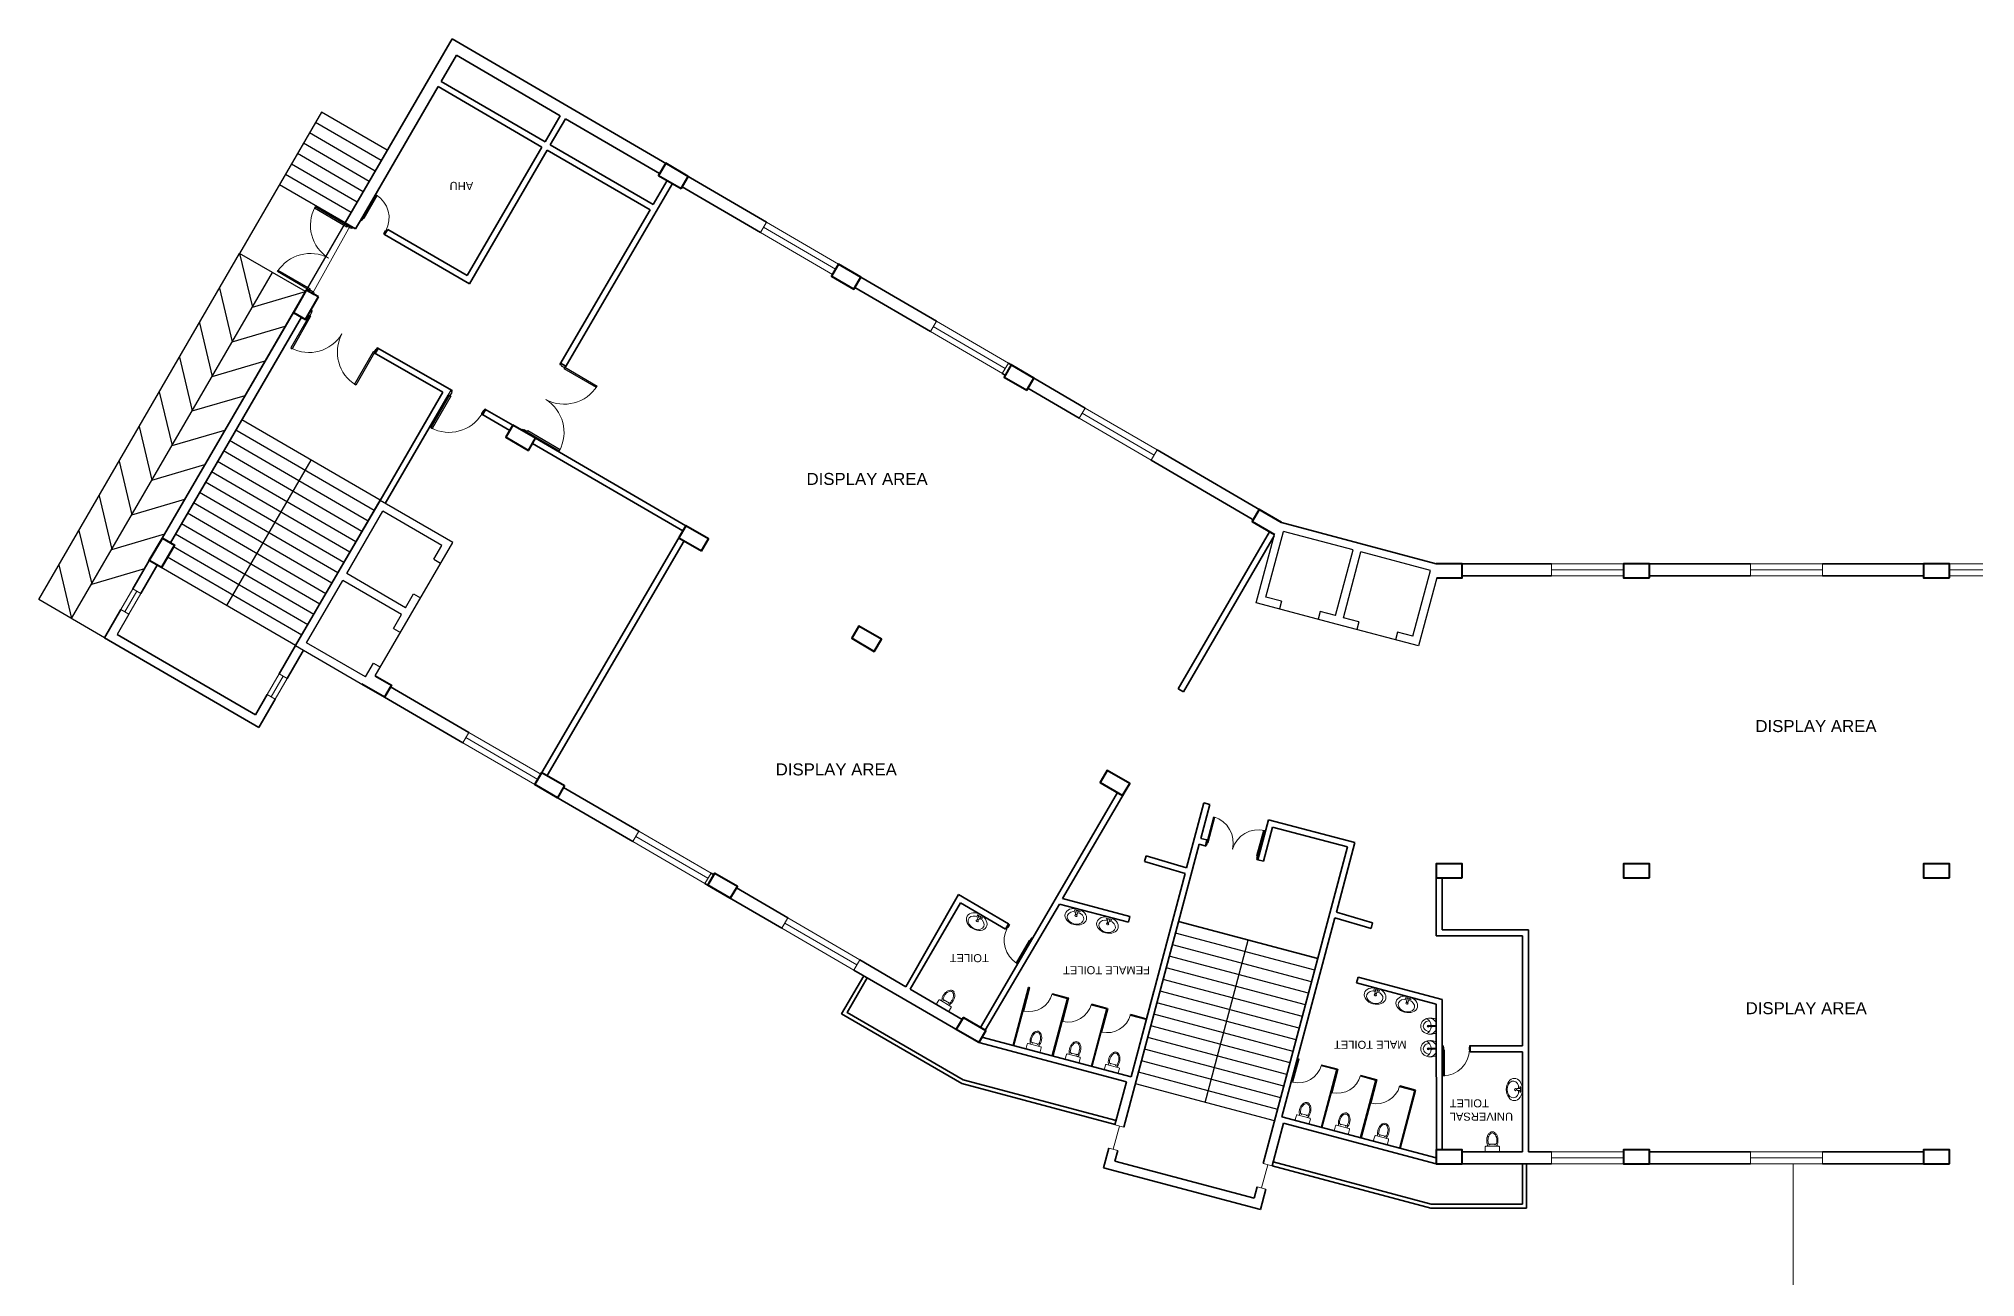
# Model space of a CAD drawing. Header units: inches. Extents: x 5 to 136470, y 9 to 138066.
# Drawn here: x 672 to 49072, y 46629 to 77581 of the extents above; entities that cross this region are included whole.
import ezdxf

# ---------------------------------------------------------------- set-up
doc = ezdxf.new("R2010")
doc.units = ezdxf.units.IN
doc.header["$MEASUREMENT"] = 0
doc.linetypes.add('DASHED2', pattern=[9.525, 6.35, -3.175])
for name, color, linetype, lineweight in [('1', 7, 'Continuous', 35), ('A_COL', 250, 'Continuous', 40), ('A_ELE1', 250, 'Continuous', 20), ('A_WIN-DOR', 250, 'Continuous', 30), ('ABOVE', 252, 'DASHED2', 9), ('DOOR', 250, 'Continuous', 15), ('IG-Area', 250, 'Continuous', 30), ('partition', 253, 'Continuous', 5), ('SILL', 251, 'Continuous', 18), ('TWOWHEELER', 250, 'Continuous', 9), ('WINDOW', 252, 'Continuous', 15)]:
    doc.layers.add(name, color=color, linetype=linetype, lineweight=lineweight)
doc.layers.add('FURNITURE', color=253, linetype='Continuous', lineweight=5, transparency=0.05)
doc.styles.get("Standard").update_dxf_attribs({"font": 'arial.ttf'})

# ---------------------------------------------------------------- blocks, each defined once
blk = doc.blocks.new('A$C593c08c7')
for p, q in [((7067, 30368), (5020, 26836)), ((8560, 29155), (6916, 30108)), ((8711, 29415), (7067, 30368)), ((8259, 28636), (6615, 29589)), ((8410, 28896), (6766, 29849)), ((7958, 28117), (6314, 29070)), ((8109, 28377), (6465, 29330)), ((7808, 27858), (6164, 28810)), ((7657, 27598), (6014, 28551)), ((7657, 27598), (6686, 25922)), ((0, 18187), (5021, 26835)), ((6663, 25882), (5019, 26836)), ((5021, 26835), (5339, 25494)), ((822, 17710), (5841, 26359)), ((2648, 18963), (6663, 25882)), ((4519, 25970), (4837, 24629)), ((5339, 25494), (6663, 25882)), ((4017, 25106), (4335, 23764)), ((4837, 24629), (6161, 25017)), ((3515, 24241), (3833, 22900)), ((4335, 23764), (5659, 24152)), ((3013, 23376), (3331, 22035)), ((3833, 22900), (5157, 23288)), ((2511, 22511), (2830, 21170)), ((5073, 22677), (3289, 19608)), ((3331, 22035), (4655, 22423)), ((8381, 20408), (4922, 22418)), ((8531, 20668), (5073, 22677)), ((8079, 19889), (4621, 21899)), ((8230, 20149), (4771, 22158)), ((2009, 21646), (2328, 20305)), ((2830, 21170), (4153, 21558)), ((7778, 19371), (4319, 21380)), ((7929, 19630), (4470, 21640)), ((6802, 21672), (4692, 18041)), ((7476, 18852), (4018, 20861)), ((7627, 19111), (4169, 21121)), ((1507, 20781), (1826, 19440)), ((2328, 20305), (3651, 20693)), ((7175, 18333), (3716, 20343)), ((7326, 18593), (3867, 20602)), ((6421, 17035), (8531, 20668)), ((8531, 20666), (7476, 18851)), ((7476, 18851), (8531, 20666)), ((7699, 18837), (8603, 20393)), ((10347, 19611), (8531, 20666)), ((10073, 19539), (8603, 20393)), ((1005, 19916), (1324, 18575)), ((7024, 18074), (3566, 20083)), ((30673, 18248), (31110, 19890)), ((31064, 20109), (32997, 19595)), ((31064, 20109), (31064, 20109)), ((32849, 19428), (31110, 19890)), ((1826, 19440), (3150, 19828)), ((6723, 17555), (3368, 19504)), ((6874, 17814), (3415, 19824)), ((9292, 17796), (10347, 19611)), ((9872, 19193), (10073, 19539)), ((30428, 18106), (30882, 19811)), ((32412, 17785), (32849, 19428)), ((32606, 17733), (33043, 19376)), ((34782, 18914), (33043, 19376)), ((503, 19051), (822, 17710)), ((1324, 18575), (2648, 18963)), ((2963, 19046), (2553, 18340)), ((6421, 17036), (2963, 19046)), ((6572, 17296), (3217, 19245)), ((9872, 19193), (10045, 19093)), ((34345, 17271), (34782, 18914)), ((7476, 18851), (6421, 17035)), ((6694, 17107), (7598, 18664)), ((9068, 17810), (7598, 18664)), ((9169, 17983), (7699, 18837)), ((34940, 18731), (34487, 17026)), ((1644, 17233), (0, 18187)), ((9169, 17983), (9370, 18328)), ((9370, 18328), (9543, 18228)), ((32457, 17566), (30428, 18106)), ((31059, 18145), (30673, 18248)), ((31059, 18145), (31008, 17951)), ((2252, 17822), (1958, 17316)), ((8412, 16283), (9292, 17796)), ((8867, 17464), (9068, 17810)), ((8867, 17464), (9040, 17363)), ((32026, 17888), (31974, 17694)), ((32412, 17785), (32026, 17888)), ((34487, 17026), (32457, 17566)), ((32992, 17631), (32606, 17733)), ((32992, 17631), (32941, 17437)), ((6421, 17035), (8237, 15980)), ((8164, 16253), (6694, 17107)), ((33958, 17374), (33907, 17180)), ((34345, 17271), (33958, 17374)), ((8164, 16253), (8365, 16599)), ((8365, 16599), (8538, 16499)), ((8237, 15980), (8237, 15980)), ((31891, 8926), (28411, 9851)), ((31969, 9216), (28490, 10141)), ((31737, 8346), (28257, 9272)), ((31814, 8636), (28334, 9562)), ((29149, 5619), (30229, 9678)), ((31660, 8056), (28180, 8982)), ((31506, 7476), (28025, 8402)), ((31583, 7766), (28103, 8692)), ((31352, 6896), (27871, 7822)), ((31429, 7186), (27948, 8112)), ((31274, 6606), (27794, 7532)), ((31120, 6027), (27640, 6952)), ((31197, 6316), (27717, 7242)), ((30966, 5447), (27486, 6372)), ((31043, 5737), (27563, 6662)), ((30889, 5157), (27409, 6083)), ((30888, 5157), (27409, 6083))]:
    blk.add_line(p, q)
at = {"layer": '1'}
for p, q in [((10332, 32201), (7657, 27598)), ((18190, 27618), (10332, 32201)), ((10441, 31791), (10059, 31134)), ((13033, 30279), (10441, 31791)), ((9984, 31004), (8040, 27659)), ((12578, 29496), (9984, 31004)), ((12654, 29626), (10059, 31134)), ((13033, 30279), (12654, 29626)), ((13162, 30203), (12783, 29551)), ((15518, 28830), (13162, 30203)), ((15356, 28056), (12783, 29551)), ((12578, 29496), (10710, 26281)), ((12708, 29421), (10764, 26076)), ((15280, 27926), (12708, 29421)), ((15838, 28585), (13157, 23988)), ((15708, 28660), (15356, 28056)), ((15885, 28963), (15885, 28963)), ((16014, 28887), (16014, 28887)), ((18039, 27359), (16079, 28502)), ((7657, 27598), (7917, 27447)), ((8040, 27659), (7917, 27447)), ((15280, 27926), (13027, 24064)), ((8721, 27437), (8645, 27307)), ((10764, 26076), (8645, 27307)), ((10710, 26281), (8721, 27437)), ((7175, 26767), (7168, 26756)), ((22435, 25142), (19988, 26570)), ((22285, 24883), (20398, 25983)), ((6365, 25359), (2763, 19160)), ((6564, 25243), (3289, 19608)), ((6757, 25276), (6729, 25291)), ((6831, 25406), (6804, 25422)), ((10102, 23370), (8384, 24349)), ((8411, 24333), (8486, 24463)), ((10334, 23410), (8458, 24479)), ((13043, 24091), (13173, 24016)), ((24156, 23791), (24083, 23834)), ((26154, 22973), (24234, 24093)), ((8531, 20666), (10102, 23370)), ((8660, 20591), (10232, 23296)), ((10260, 23280), (10232, 23296)), ((26005, 22716), (24718, 23466)), ((11778, 22415), (11072, 22817)), ((11852, 22545), (11147, 22947)), ((12084, 22447), (12068, 22419)), ((12214, 22371), (12198, 22343)), ((12338, 22088), (16100, 19903)), ((12414, 22217), (16175, 20033)), ((31064, 20109), (27953, 21924)), ((27805, 21670), (30327, 20199)), ((30759, 19882), (28478, 15957)), ((31064, 20109), (31064, 20109)), ((34930, 19081), (31064, 20109)), ((12577, 13863), (15999, 19731)), ((12707, 13788), (16129, 19655)), ((30874, 19781), (28608, 15882)), ((2763, 19160), (2354, 18456)), ((2962, 19044), (2553, 18340)), ((3016, 19013), (3016, 19013)), ((34930, 19081), (35580, 19081)), ((34930, 19081), (35580, 19081)), ((37805, 19081), (35580, 19081)), ((39605, 19081), (41939, 19081)), ((39605, 19081), (39630, 19081)), ((42780, 19081), (41939, 19081)), ((47130, 19081), (44580, 19081)), ((47105, 19081), (47755, 19081)), ((47430, 19081), (47130, 19081)), ((47430, 19081), (47755, 19081)), ((35580, 18781), (37805, 18781)), ((40255, 18781), (42780, 18781)), ((44580, 18781), (47105, 18781)), ((47755, 18781), (47755, 18781)), ((2053, 17937), (1644, 17233)), ((1644, 17233), (5499, 14992)), ((1958, 17316), (5415, 15306)), ((6421, 17035), (6011, 16330)), ((6620, 16919), (6210, 16215)), ((8790, 16005), (10752, 14866)), ((5709, 15812), (5415, 15306)), ((5908, 15696), (5499, 14992)), ((10601, 14606), (8639, 15745)), ((28478, 15957), (28608, 15882)), ((25590, 10712), (27266, 13588)), ((14851, 12137), (12822, 13315)), ((15002, 12396), (13114, 13493)), ((24844, 9729), (26960, 13361)), ((29121, 13103), (28690, 11482)), ((29266, 13065), (29121, 13103)), ((29266, 13065), (29041, 12219)), ((30468, 11684), (30733, 12680)), ((32894, 12114), (30733, 12680)), ((29197, 12178), (29041, 12219)), ((29158, 12033), (29197, 12178)), ((30613, 11646), (30839, 12497)), ((32710, 12007), (30839, 12497)), ((32431, 10376), (32894, 12114)), ((29002, 12074), (27121, 5001)), ((27675, 11782), (27636, 11637)), ((28651, 11337), (27636, 11637)), ((28690, 11482), (27675, 11782)), ((29180, 12027), (29002, 12074)), ((30613, 11646), (30468, 11684)), ((32710, 12007), (30605, 4094)), ((16874, 11308), (16802, 11350)), ((28651, 11337), (27300, 6258)), ((35580, 11581), (34930, 11581)), ((34930, 11281), (34930, 9783)), ((35080, 11231), (35080, 9933)), ((17005, 10885), (16651, 11091)), ((17005, 10885), (18573, 9974)), ((17134, 10810), (17134, 10810)), ((17436, 10981), (18723, 10231)), ((21673, 8510), (22987, 10812)), ((22987, 10812), (24239, 10082)), ((25590, 10712), (27273, 10266)), ((21783, 8447), (23041, 10607)), ((23041, 10607), (24164, 9952)), ((23658, 7424), (25510, 10576)), ((25510, 10576), (27234, 10121)), ((27273, 10266), (27234, 10121)), ((31071, 5263), (32393, 10231)), ((33299, 9963), (32393, 10231)), ((33338, 10108), (32431, 10376)), ((23541, 7492), (24844, 9729)), ((24164, 9952), (24239, 10082)), ((24844, 9729), (24844, 9729)), ((31968, 9216), (28490, 10141)), ((33338, 10108), (33299, 9963)), ((34930, 9933), (34930, 9933)), ((34930, 9783), (37080, 9783)), ((35080, 9933), (37230, 9933)), ((37080, 7031), (37080, 9783)), ((37230, 4381), (37230, 9933)), ((20373, 8928), (21571, 8232)), ((20521, 9182), (21673, 8510)), ((23540, 7493), (24441, 9037)), ((24436, 9028), (24436, 9028)), ((32977, 8754), (32938, 8609)), ((32977, 8754), (35080, 8194)), ((21783, 8447), (23078, 7691)), ((23971, 8230), (23971, 8230)), ((24353, 7041), (24738, 8491)), ((24364, 7038), (24750, 8488)), ((24738, 8491), (24750, 8488)), ((24760, 8485), (24771, 8482)), ((25327, 8322), (25713, 8219)), ((25330, 8334), (25728, 8228)), ((27485, 6950), (27870, 8400)), ((32938, 8609), (34930, 8079)), ((25331, 6781), (25713, 8219)), ((25342, 6778), (25728, 8228)), ((25738, 8225), (25749, 8222)), ((26305, 8062), (26691, 7959)), ((26308, 8074), (26706, 7968)), ((26309, 6521), (26691, 7959)), ((26320, 6518), (26706, 7968)), ((27283, 7802), (27286, 7813)), ((27283, 7802), (27669, 7699)), ((27286, 7813), (27672, 7711)), ((34933, 4431), (34930, 8079)), ((35080, 6881), (35080, 8194)), ((23616, 7323), (23616, 7323)), ((23495, 7114), (27184, 6133)), ((23573, 7249), (27300, 6258)), ((31478, 6793), (31479, 6793)), ((31481, 6804), (31482, 6804)), ((34930, 6961), (34930, 6961)), ((34930, 6811), (34930, 6811)), ((35080, 4431), (35080, 6881)), ((35780, 6881), (35780, 7031)), ((35780, 7031), (37080, 7031)), ((35780, 6881), (37080, 6881)), ((37080, 4381), (37080, 6881)), ((31454, 6701), (31485, 6693)), ((31457, 6713), (31499, 6702)), ((32055, 6542), (32441, 6439)), ((32058, 6553), (32456, 6447)), ((32059, 5001), (32441, 6439)), ((32070, 4998), (32456, 6447)), ((33036, 6293), (33434, 6187)), ((27184, 6133), (26899, 5060)), ((33033, 6282), (33419, 6179)), ((33037, 4741), (33419, 6179)), ((33048, 4738), (33434, 6187)), ((34011, 6021), (34397, 5919)), ((34014, 6033), (34412, 5927)), ((34015, 4481), (34397, 5919)), ((34026, 4477), (34412, 5927)), ((31110, 5098), (30827, 4035)), ((31071, 5263), (34930, 4237)), ((31110, 5098), (34930, 4082)), ((26744, 4480), (26613, 3987)), ((26967, 4421), (26894, 4150)), ((37080, 4381), (35580, 4381)), ((37805, 4381), (37230, 4381)), ((42780, 4381), (40255, 4381)), ((47105, 4381), (44580, 4381)), ((47105, 4381), (44580, 4381)), ((30537, 2943), (26613, 3987)), ((30374, 3224), (26894, 4150)), ((30827, 4035), (34789, 2981)), ((30853, 4132), (34802, 3081)), ((37805, 4081), (34930, 4081)), ((37080, 4081), (34930, 4081)), ((35080, 4081), (35080, 4081)), ((37080, 3081), (37080, 4081)), ((37180, 2981), (37180, 4081)), ((40255, 4081), (42780, 4081)), ((47755, 4081), (44580, 4081)), ((30451, 3514), (30374, 3224)), ((30673, 3455), (30537, 2943)), ((37180, 2981), (34789, 2981)), ((37080, 3081), (34802, 3081))]:
    blk.add_line(p, q, dxfattribs=at)
for points in [[(20620, 8785), (20067, 7834), (23069, 6089), (26901, 5070)], [(20706, 8735), (20204, 7870), (23108, 6183), (26927, 5167)], [(21571, 8232), (21571, 8232), (23481, 7122)]]:
    blk.add_lwpolyline(points, dxfattribs=at)
at = {"layer": 'A_COL'}
for points in [[(16054, 28459), (16230, 28761), (15669, 29089), (15492, 28786)], [(20373, 25940), (20549, 26242), (19988, 26570), (19811, 26267)], [(6990, 25749), (6686, 25922), (6364, 25357), (6668, 25184)], [(24692, 23421), (24868, 23723), (24307, 24051), (24131, 23748)], [(12237, 21915), (12414, 22217), (11852, 22545), (11676, 22243)], [(16561, 19403), (16737, 19705), (16175, 20033), (15999, 19731)], [(3091, 19723), (3393, 19547), (3067, 18985), (2764, 19161)], [(40255, 18731), (40255, 19081), (39605, 19081), (39605, 18731)], [(47755, 18731), (47755, 19081), (47105, 19081), (47105, 18731)], [(20884, 16891), (21060, 17193), (20499, 17521), (20323, 17218)], [(13139, 13536), (12962, 13233), (12401, 13561), (12577, 13863)], [(27090, 13286), (27266, 13588), (26704, 13916), (26528, 13613)], [(17461, 11024), (17285, 10722), (16723, 11049), (16900, 11352)], [(35580, 11231), (35580, 11581), (34930, 11581), (34930, 11231)], [(40255, 11231), (40255, 11581), (39605, 11581), (39605, 11231)], [(47755, 11231), (47755, 11581), (47105, 11581), (47105, 11231)], [(23671, 7417), (23495, 7114), (22933, 7442), (23109, 7744)], [(35580, 4081), (35580, 4431), (34930, 4431), (34930, 4081)], [(40255, 4081), (40255, 4431), (39605, 4431), (39605, 4081)], [(47755, 4081), (47755, 4431), (47105, 4431), (47105, 4081)]]:
    blk.add_lwpolyline(points, close=True, dxfattribs=at)
for points in [[(31064, 20109), (31064, 20109), (30503, 20437), (30327, 20135), (30882, 19811)], [(34940, 18731), (35580, 18731), (35580, 19081), (34930, 19081), (34930, 19081)], [(8412, 16283), (8815, 16048), (8639, 15745), (8077, 16073)]]:
    blk.add_lwpolyline(points, dxfattribs=at)
at = {"layer": 'A_ELE1', "transparency": 33554687}
for centre, radius, start, end in [((8080, 27723), 676, 331.5846, 58.1004), ((7757, 27537), 966, 151.4901, 238.0058), ((6785, 25869), 966, 61.4903, 148.006), ((7757, 27537), 966, 238.0058, 238.0059), ((6753, 25327), 966, 242.0665, 328.5823), ((8430, 24371), 966, 152.0667, 238.5824), ((8430, 24371), 966, 152.0666, 152.0667), ((13135, 24035), 966, 241.4931, 328.0088), ((10255, 23331), 966, 242.0665, 328.5823), ((12163, 22367), 966, 331.4929, 58.0087), ((13135, 24035), 966, 241.493, 241.4931), ((29179, 12105), 676, 346.8467, 73.3625), ((30486, 11758), 676, 76.8465, 163.3623), ((24805, 9665), 676, 151.5186, 238.0344), ((35082, 6956), 676, 271.742, 358.2578)]:
    blk.add_arc(centre, radius, start, end, dxfattribs=at)
at = {"layer": 'A_WIN-DOR', "transparency": 33554687}
for p, q in [((8108, 27731), (8437, 28297)), ((8130, 27718), (8459, 28284)), ((7699, 27495), (6891, 27966)), ((7717, 27526), (6909, 27998)), ((8093, 27750), (8040, 27659)), ((8059, 27648), (8075, 27676)), ((8075, 27676), (8084, 27671)), ((8084, 27671), (8116, 27726)), ((8112, 27739), (8093, 27750)), ((8112, 27739), (8124, 27759)), ((7706, 27533), (7678, 27549)), ((7706, 27533), (7722, 27560)), ((7789, 27468), (7710, 27514)), ((7722, 27560), (7852, 27485)), ((7796, 27480), (7789, 27468)), ((7836, 27457), (7796, 27480)), ((7852, 27485), (7836, 27457)), ((8626, 27319), (8642, 27346)), ((8634, 27351), (8666, 27407)), ((8642, 27346), (8634, 27351)), ((8674, 27402), (8679, 27409)), ((8679, 27409), (8698, 27398)), ((7246, 26718), (7246, 26718)), ((7246, 26718), (7246, 26718)), ((6774, 25909), (5966, 26381)), ((6793, 25941), (5985, 26412)), ((6763, 25916), (6735, 25932)), ((6763, 25916), (6747, 25888)), ((6747, 25888), (6877, 25813)), ((6860, 25875), (6781, 25921)), ((6853, 25863), (6860, 25875)), ((6893, 25840), (6853, 25863)), ((6877, 25813), (6893, 25840)), ((6764, 25287), (6300, 24473)), ((6795, 25269), (6332, 24456)), ((6729, 25291), (6804, 25422)), ((6757, 25276), (6729, 25291)), ((6757, 25276), (6741, 25247)), ((6821, 25359), (6775, 25280)), ((6804, 25422), (6831, 25406)), ((6831, 25406), (6809, 25366)), ((6809, 25366), (6821, 25359)), ((7577, 24823), (7577, 24823)), ((7577, 24823), (7577, 24823)), ((8358, 24378), (7895, 23565)), ((8390, 24360), (7927, 23547)), ((8384, 24349), (8367, 24320)), ((8423, 24446), (8378, 24367)), ((8384, 24349), (8411, 24333)), ((8411, 24333), (8486, 24463)), ((8435, 24439), (8423, 24446)), ((8458, 24479), (8435, 24439)), ((8486, 24463), (8458, 24479)), ((13044, 24091), (13027, 24064)), ((13027, 24064), (13067, 24041)), ((13173, 24016), (13044, 24091)), ((13067, 24041), (13060, 24029)), ((13060, 24029), (13139, 23983)), ((13127, 23963), (13935, 23492)), ((13146, 23995), (13954, 23523)), ((13157, 23988), (13173, 24016)), ((13157, 23988), (13185, 23972)), ((10266, 23291), (9803, 22478)), ((10298, 23273), (9835, 22460)), ((10232, 23296), (10306, 23426)), ((10260, 23280), (10232, 23296)), ((10260, 23280), (10243, 23251)), ((10323, 23364), (10278, 23284)), ((10306, 23426), (10334, 23410)), ((10334, 23410), (10311, 23370)), ((10311, 23370), (10323, 23364)), ((11113, 22914), (11067, 22834)), ((11079, 22828), (11073, 22816)), ((11073, 22816), (11101, 22801)), ((11101, 22801), (11175, 22931)), ((11125, 22907), (11113, 22914)), ((11147, 22947), (11125, 22907)), ((12674, 23186), (12674, 23186)), ((12674, 23186), (12674, 23186)), ((12068, 22419), (12084, 22447)), ((12198, 22343), (12068, 22419)), ((12084, 22447), (12124, 22424)), ((12124, 22424), (12131, 22435)), ((12131, 22435), (12210, 22389)), ((12214, 22371), (12198, 22343)), ((12203, 22377), (13011, 21906)), ((12214, 22371), (12242, 22354)), ((12221, 22409), (13029, 21938)), ((29205, 12120), (29373, 12753)), ((29229, 12113), (29398, 12746)), ((29185, 12134), (29158, 12033)), ((29207, 12128), (29185, 12134)), ((29197, 12055), (29214, 12117)), ((29207, 12128), (29213, 12151)), ((30446, 11789), (30615, 12422)), ((30471, 11783), (30639, 12416)), ((29180, 12027), (29188, 12058)), ((29188, 12058), (29197, 12055)), ((29838, 11951), (29840, 11960)), ((29838, 11951), (29838, 11951)), ((29840, 11960), (29840, 11960)), ((30445, 11724), (30462, 11785)), ((30455, 11721), (30445, 11724)), ((30446, 11690), (30455, 11721)), ((30495, 11786), (30468, 11684)), ((30473, 11792), (30479, 11814)), ((30473, 11792), (30495, 11786)), ((24206, 9979), (24186, 9991)), ((24210, 9987), (24206, 9979)), ((24251, 10038), (24219, 9982)), ((24259, 10070), (24243, 10042)), ((24243, 10042), (24251, 10038)), ((24800, 9717), (24768, 9662)), ((24791, 9638), (24844, 9729)), ((24809, 9713), (24800, 9717)), ((24825, 9740), (24809, 9713)), ((24754, 9670), (24425, 9105)), ((24777, 9657), (24447, 9091)), ((24772, 9650), (24760, 9630)), ((24772, 9650), (24791, 9638)), ((35080, 6926), (35080, 7031)), ((35103, 6926), (35080, 6926)), ((35103, 7031), (35103, 6999)), ((35103, 6999), (35112, 6999)), ((35103, 6935), (35103, 6280)), ((35103, 6926), (35103, 6903)), ((35112, 6999), (35112, 6935)), ((35128, 6935), (35128, 6280)), ((35758, 6999), (35748, 6999)), ((35748, 6999), (35748, 6935)), ((35758, 7031), (35758, 6999)), ((35758, 6935), (35758, 6926)), ((35758, 6926), (35780, 6926))]:
    blk.add_line(p, q, dxfattribs=at)
at = {"layer": 'A_WIN-DOR'}
for p, q in [((6909, 27998), (6891, 27966)), ((8059, 27648), (8040, 27659)), ((8645, 27307), (8626, 27319)), ((8698, 27398), (8645, 27307)), ((5966, 26381), (5985, 26412)), ((6300, 24473), (6332, 24456)), ((7927, 23547), (7895, 23565)), ((13954, 23523), (13935, 23492)), ((11175, 22931), (11147, 22947)), ((9803, 22478), (9835, 22460)), ((13011, 21906), (13029, 21938)), ((29180, 12027), (29158, 12033)), ((30446, 11690), (30468, 11684)), ((24186, 9991), (24239, 10081)), ((24239, 10081), (24259, 10070)), ((24825, 9740), (24844, 9729)), ((35103, 7031), (35080, 7031)), ((35780, 7031), (35758, 7031)), ((35780, 6926), (35780, 7031))]:
    blk.add_line(p, q, dxfattribs=at)
at = {"layer": 'A_WIN-DOR', "transparency": 33554687}
for points in [[(8108, 27731), (8130, 27718)], [(7717, 27526), (7699, 27495)], [(8674, 27402), (8666, 27407)], [(7246, 26718), (7246, 26718)], [(6774, 25909), (6793, 25941)], [(6764, 25287), (6795, 25269)], [(7577, 24823), (7577, 24823)], [(8390, 24360), (8358, 24378)], [(13146, 23995), (13127, 23963)], [(10266, 23291), (10298, 23273)], [(11079, 22828), (11067, 22834)], [(12674, 23186), (12674, 23186)], [(12203, 22377), (12221, 22409)], [(29205, 12120), (29229, 12113)], [(29838, 11951), (29838, 11951)], [(30471, 11783), (30446, 11789)], [(24210, 9987), (24219, 9982)], [(24777, 9657), (24754, 9670)], [(35103, 6935), (35128, 6935)], [(35758, 6935), (35748, 6935)]]:
    blk.add_lwpolyline(points, dxfattribs=at)
at = {"layer": 'ABOVE', "ltscale": 0.25}
blk.add_line((43850, 0), (43850, 4081), dxfattribs=at)
at = {"layer": 'DOOR'}
for p, q in [((24760, 8485), (24606, 7905)), ((24771, 8482), (24617, 7902)), ((24760, 8485), (24771, 8482)), ((24606, 7905), (24617, 7902)), ((25738, 8225), (25584, 7645)), ((25749, 8222), (25595, 7642)), ((25738, 8225), (25749, 8222)), ((26715, 7961), (26560, 7381)), ((26726, 7958), (26572, 7378)), ((26715, 7961), (26726, 7958)), ((25584, 7645), (25595, 7642)), ((26560, 7381), (26572, 7378)), ((31488, 6705), (31333, 6125)), ((31499, 6702), (31345, 6122)), ((31488, 6705), (31499, 6702)), ((32466, 6445), (32311, 5865)), ((32477, 6442), (32323, 5862)), ((32466, 6445), (32477, 6442)), ((31333, 6125), (31345, 6122)), ((32311, 5865), (32323, 5862)), ((33444, 6185), (33289, 5605)), ((33455, 6182), (33301, 5602)), ((33444, 6185), (33455, 6182)), ((33289, 5605), (33301, 5602))]:
    blk.add_line(p, q, dxfattribs=at)
at = {"layer": 'FURNITURE'}
for p, q in [((23478, 10239), (23416, 10275)), ((23453, 10287), (23467, 10311)), ((23493, 10264), (23453, 10287)), ((23503, 10282), (23459, 10206)), ((23467, 10311), (23584, 10243)), ((23541, 10259), (23497, 10184)), ((23541, 10259), (23503, 10282)), ((23578, 10180), (23516, 10216)), ((23570, 10219), (23531, 10242)), ((23584, 10243), (23570, 10219)), ((25924, 10370), (25855, 10388)), ((25887, 10410), (25895, 10437)), ((25932, 10398), (25887, 10410)), ((25895, 10437), (26026, 10402)), ((25937, 10418), (25915, 10334)), ((25980, 10407), (25937, 10418)), ((25980, 10407), (25957, 10323)), ((26036, 10340), (25967, 10359)), ((26018, 10375), (25974, 10387)), ((26026, 10402), (26018, 10375)), ((26716, 10159), (26647, 10178)), ((26679, 10199), (26686, 10226)), ((26723, 10188), (26679, 10199)), ((26686, 10226), (26817, 10191)), ((26728, 10208), (26706, 10123)), ((26771, 10196), (26728, 10208)), ((26771, 10196), (26749, 10112)), ((26810, 10165), (26766, 10176)), ((26817, 10191), (26810, 10165)), ((26827, 10130), (26758, 10148)), ((33404, 8388), (33335, 8406)), ((33368, 8428), (33375, 8455)), ((33412, 8416), (33368, 8428)), ((33375, 8455), (33506, 8420)), ((33417, 8436), (33395, 8352)), ((33460, 8425), (33417, 8436)), ((33460, 8425), (33437, 8341)), ((33516, 8358), (33447, 8377)), ((33499, 8393), (33454, 8405)), ((33506, 8420), (33499, 8393)), ((34159, 8217), (34166, 8244)), ((34166, 8244), (34297, 8210)), ((22494, 8178), (22439, 8084)), ((22446, 8060), (22726, 7896)), ((22798, 8021), (22518, 8184)), ((22766, 8098), (22601, 8194)), ((22616, 8167), (22624, 8181)), ((22622, 8163), (22616, 8167)), ((22630, 8177), (22622, 8163)), ((22624, 8181), (22630, 8177)), ((22738, 8115), (22729, 8101)), ((22729, 8101), (22735, 8097)), ((22735, 8097), (22744, 8111)), ((22744, 8111), (22738, 8115)), ((22750, 7903), (22805, 7996)), ((34196, 8177), (34127, 8196)), ((34203, 8206), (34159, 8217)), ((34209, 8226), (34186, 8141)), ((34251, 8214), (34209, 8226)), ((34251, 8214), (34229, 8130)), ((34308, 8148), (34239, 8166)), ((34290, 8183), (34246, 8194)), ((34297, 8210), (34290, 8183)), ((34804, 7538), (34744, 7538)), ((34804, 7514), (34744, 7514)), ((34920, 7538), (34823, 7538)), ((34920, 7538), (34823, 7538)), ((34823, 7531), (34823, 7531)), ((34823, 7521), (34823, 7521)), ((34920, 7514), (34823, 7514)), ((34920, 7514), (34823, 7514)), ((34920, 7701), (34920, 7351)), ((34931, 7531), (34920, 7531)), ((34931, 7521), (34920, 7521)), ((34931, 7531), (34931, 7521)), ((24706, 7078), (24678, 6973)), ((24691, 6951), (25004, 6868)), ((25041, 7007), (24728, 7091)), ((24990, 7073), (24805, 7122)), ((24827, 7100), (24831, 7115)), ((24834, 7098), (24827, 7100)), ((24831, 7115), (24838, 7114)), ((24838, 7114), (24834, 7098)), ((24958, 7082), (24954, 7066)), ((24954, 7066), (24960, 7064)), ((24965, 7080), (24958, 7082)), ((24960, 7064), (24965, 7080)), ((25026, 6881), (25054, 6985)), ((25684, 6818), (25656, 6713)), ((26019, 6747), (25706, 6830)), ((25968, 6813), (25783, 6862)), ((25805, 6840), (25809, 6855)), ((25812, 6838), (25805, 6840)), ((25809, 6855), (25816, 6854)), ((25816, 6854), (25812, 6838)), ((25936, 6822), (25932, 6806)), ((25932, 6806), (25938, 6804)), ((25943, 6820), (25936, 6822)), ((25938, 6804), (25943, 6820)), ((34804, 6973), (34744, 6973)), ((34804, 6949), (34744, 6949)), ((34920, 6973), (34823, 6973)), ((34920, 6973), (34823, 6973)), ((34823, 6966), (34823, 6966)), ((34823, 6956), (34823, 6956)), ((34920, 6949), (34823, 6949)), ((34920, 6949), (34823, 6949)), ((34920, 7136), (34920, 6786)), ((34931, 6966), (34920, 6966)), ((34931, 6956), (34920, 6956)), ((34931, 6966), (34931, 6956)), ((25669, 6691), (25982, 6608)), ((26004, 6621), (26032, 6725)), ((26662, 6558), (26634, 6453)), ((26647, 6431), (26960, 6348)), ((26997, 6487), (26684, 6570)), ((26946, 6553), (26761, 6602)), ((26783, 6580), (26787, 6595)), ((26790, 6578), (26783, 6580)), ((26787, 6595), (26794, 6593)), ((26794, 6593), (26790, 6578)), ((26914, 6561), (26910, 6546)), ((26910, 6546), (26916, 6544)), ((26921, 6560), (26914, 6561)), ((26916, 6544), (26921, 6560)), ((26982, 6361), (27010, 6465)), ((37036, 5965), (36949, 5965)), ((37036, 5920), (36949, 5920)), ((36987, 5965), (36987, 6036)), ((36987, 5849), (36987, 5920)), ((37016, 5965), (37016, 6010)), ((37016, 6010), (37044, 6010)), ((37016, 5875), (37016, 5920)), ((37044, 5875), (37016, 5875)), ((37036, 5920), (37036, 5965)), ((37044, 6010), (37044, 5875)), ((31718, 5293), (31533, 5342)), ((31555, 5319), (31559, 5335)), ((31559, 5335), (31566, 5333)), ((31566, 5333), (31562, 5318)), ((31434, 5297), (31406, 5193)), ((31419, 5171), (31732, 5088)), ((31769, 5227), (31456, 5310)), ((31562, 5318), (31555, 5319)), ((31686, 5301), (31682, 5286)), ((31682, 5286), (31688, 5284)), ((31693, 5299), (31686, 5301)), ((31688, 5284), (31693, 5299)), ((31754, 5100), (31782, 5205)), ((32412, 5037), (32384, 4933)), ((32397, 4911), (32710, 4828)), ((32747, 4967), (32434, 5050)), ((32696, 5032), (32511, 5082)), ((32533, 5059), (32537, 5075)), ((32540, 5057), (32533, 5059)), ((32537, 5075), (32544, 5073)), ((32544, 5073), (32540, 5057)), ((32664, 5041), (32660, 5025)), ((32660, 5025), (32666, 5024)), ((32671, 5039), (32664, 5041)), ((32666, 5024), (32671, 5039)), ((32732, 4840), (32760, 4945)), ((33390, 4777), (33362, 4673)), ((33375, 4651), (33688, 4567)), ((33725, 4707), (33412, 4790)), ((33674, 4772), (33489, 4822)), ((33511, 4799), (33515, 4815)), ((33518, 4797), (33511, 4799)), ((33515, 4815), (33522, 4813)), ((33522, 4813), (33518, 4797)), ((33642, 4781), (33638, 4765)), ((33638, 4765), (33644, 4764)), ((33649, 4779), (33642, 4781)), ((33644, 4764), (33649, 4779)), ((33710, 4580), (33738, 4685)), ((36150, 4507), (36150, 4399)), ((36492, 4525), (36168, 4525)), ((36168, 4381), (36492, 4381)), ((36426, 4576), (36234, 4576)), ((36261, 4559), (36261, 4576)), ((36261, 4576), (36268, 4576)), ((36268, 4559), (36261, 4559)), ((36268, 4576), (36268, 4559)), ((36392, 4576), (36392, 4559)), ((36399, 4576), (36392, 4576)), ((36392, 4559), (36399, 4559)), ((36399, 4559), (36399, 4576)), ((36510, 4399), (36510, 4507))]:
    blk.add_line(p, q, dxfattribs=at)
for centre, radius in [((34724, 7526), 23.7), ((34814, 7526), 14.9), ((34724, 6961), 23.7), ((34814, 6961), 14.9)]:
    blk.add_circle(centre, radius, dxfattribs=at)
for centre, radius, start, end in [((22895, 8132), 330, 149.7481, 164.8212), ((22895, 8132), 301, 149.7481, 164.8212), ((22895, 8132), 330, 134.6749, 149.7481), ((22895, 8132), 301, 134.6749, 149.7481), ((22827, 8201), 233, 116.7165, 134.6749), ((22827, 8201), 204, 116.7165, 134.6749), ((22796, 8264), 162, 92.2478, 116.7165), ((22796, 8264), 134, 92.2478, 116.7165), ((22793, 8333), 93.1, 59.7481, 92.2478), ((22793, 8333), 64.3, 59.7481, 92.2478), ((22793, 8333), 64.3, 27.2483, 59.7481), ((22567, 8323), 301, 329.7481, 344.8212), ((22793, 8333), 93.1, 27.2483, 59.7481), ((22731, 8301), 134, 2.7796, 27.2483), ((22567, 8323), 330, 329.7481, 344.8212), ((22661, 8298), 204, 344.8212, 2.7796), ((22731, 8301), 162, 2.7796, 27.2483), ((22661, 8298), 233, 344.8212, 2.7796), ((22455, 8075), 18, 149.7481, 239.7481), ((22509, 8169), 18, 59.7481, 149.7481), ((22802, 8157), 233, 164.8212, 180.6515), ((22802, 8157), 204, 164.8212, 169.5721), ((22735, 7912), 18, 239.7481, 329.7481), ((22635, 8254), 233, 298.8446, 314.6749), ((22635, 8254), 204, 309.924, 314.6749), ((22567, 8323), 301, 314.6749, 329.7481), ((22789, 8005), 18, 329.7481, 59.7481), ((22567, 8323), 330, 314.6749, 329.7481), ((25105, 7140), 330, 150.0314, 165.1045), ((25105, 7140), 301, 150.0314, 165.1045), ((25022, 7188), 233, 132.073, 150.0314), ((25022, 7188), 204, 132.073, 150.0314), ((24974, 7241), 162, 107.6043, 132.073), ((24974, 7241), 134, 107.6043, 132.073), ((24953, 7307), 93.1, 75.1045, 107.6043), ((24953, 7307), 64.3, 75.1045, 107.6043), ((24953, 7307), 64.3, 42.6047, 75.1045), ((24953, 7307), 93.1, 42.6047, 75.1045), ((24902, 7260), 134, 18.136, 42.6047), ((24902, 7260), 162, 18.136, 42.6047), ((24835, 7238), 204, 0.1776, 18.136), ((24835, 7238), 233, 0.1776, 18.136), ((34712, 7526), 173, 153.8996, 180.0477), ((34712, 7526), 173, 180.0477, 206.1958), ((34745, 7510), 210, 130.2027, 153.8996), ((34745, 7542), 210, 206.1958, 229.8926), ((34712, 7526), 108, 153.8996, 180.0477), ((34712, 7526), 108, 180.0477, 206.1958), ((34767, 7484), 243, 109.3112, 130.2027), ((34766, 7568), 243, 229.8926, 250.7841), ((34745, 7510), 145, 130.2027, 153.8996), ((34745, 7542), 145, 206.1958, 229.8926), ((34767, 7484), 178, 109.3112, 130.2027), ((34766, 7568), 178, 229.8926, 250.7841), ((34605, 7530), 199, 2.263, 66.692), ((34605, 7522), 199, 293.4034, 357.8323), ((34781, 7444), 285, 90.0477, 109.3112), ((34780, 7608), 285, 250.7841, 270.0477), ((34781, 7444), 220, 97.0617, 109.3112), ((34780, 7608), 220, 250.7841, 263.0337), ((34724, 7526), 14.1, 90.0477, 270.0477), ((34724, 7526), 14.1, 270.0477, 90.0477), ((34734, 7551), 229, 274.8869, 324.6725), ((34733, 7500), 229, 35.5197, 83.8921), ((34781, 7444), 285, 70.7841, 90.0477), ((34780, 7608), 285, 270.0477, 289.3112), ((34814, 7526), 10, 90.0477, 270.0477), ((34814, 7526), 10, 90.0477, 270.0477), ((34814, 7526), 10, 270.0477, 90.0477), ((34814, 7526), 10, 270.0477, 90.0477), ((34759, 7209), 517, 71.8392, 77.0814), ((34758, 7842), 517, 283.0139, 288.2562), ((24696, 6969), 18, 165.1045, 255.1045), ((24724, 7073), 18, 75.1045, 165.1045), ((25105, 7140), 330, 165.1045, 180.1776), ((25009, 7140), 233, 180.1776, 196.0079), ((25105, 7140), 301, 165.1045, 180.1776), ((25009, 7140), 204, 180.1776, 184.9285), ((24822, 7189), 233, 314.2011, 330.0314), ((24822, 7189), 204, 325.2805, 330.0314), ((24738, 7238), 301, 330.0314, 345.1045), ((25009, 6886), 18, 255.1045, 345.1045), ((24738, 7238), 330, 330.0314, 345.1045), ((24738, 7238), 301, 345.1045, 0.1776), ((25037, 6990), 18, 345.1045, 75.1045), ((24738, 7238), 330, 345.1045, 0.1776), ((25702, 6813), 18, 75.1045, 165.1045), ((26083, 6880), 330, 165.1045, 180.1776), ((25987, 6880), 233, 180.1776, 196.0079), ((26083, 6880), 330, 150.0314, 165.1045), ((26083, 6880), 301, 165.1045, 180.1776), ((25987, 6880), 204, 180.1776, 184.9285), ((26083, 6880), 301, 150.0314, 165.1045), ((26000, 6928), 233, 132.073, 150.0314), ((26000, 6928), 204, 132.073, 150.0314), ((25952, 6981), 162, 107.6043, 132.073), ((25952, 6981), 134, 107.6043, 132.073), ((25931, 7047), 93.1, 75.1045, 107.6043), ((25931, 7047), 64.3, 75.1045, 107.6043), ((25931, 7047), 64.3, 42.6047, 75.1045), ((25931, 7047), 93.1, 42.6047, 75.1045), ((25800, 6929), 233, 314.2011, 330.0314), ((25800, 6929), 204, 325.2805, 330.0314), ((25716, 6978), 301, 330.0314, 345.1045), ((25880, 7000), 134, 18.136, 42.6047), ((25880, 7000), 162, 18.136, 42.6047), ((25716, 6978), 330, 330.0314, 345.1045), ((25813, 6978), 204, 0.1776, 18.136), ((25716, 6978), 301, 345.1045, 0.1776), ((25813, 6978), 233, 0.1776, 18.136), ((25716, 6978), 330, 345.1045, 0.1776), ((27061, 6620), 330, 150.0314, 165.1045), ((26977, 6668), 233, 132.073, 150.0314), ((26977, 6668), 204, 132.073, 150.0314), ((26930, 6721), 162, 107.6043, 132.073), ((26930, 6721), 134, 107.6043, 132.073), ((26909, 6787), 93.1, 75.1045, 107.6043), ((26909, 6787), 64.3, 75.1045, 107.6043), ((26909, 6787), 64.3, 42.6047, 75.1045), ((26909, 6787), 93.1, 42.6047, 75.1045), ((26858, 6740), 134, 18.136, 42.6047), ((26858, 6740), 162, 18.136, 42.6047), ((26791, 6718), 204, 0.1776, 18.136), ((26791, 6718), 233, 0.1776, 18.136), ((34712, 6961), 173, 153.8996, 180.0477), ((34712, 6961), 173, 180.0477, 206.1958), ((34745, 6945), 210, 130.2027, 153.8996), ((34745, 6977), 210, 206.1958, 229.8926), ((34712, 6961), 108, 153.8996, 180.0477), ((34712, 6961), 108, 180.0477, 206.1958), ((34767, 6919), 243, 109.3112, 130.2027), ((34766, 7003), 243, 229.8926, 250.7841), ((34745, 6945), 145, 130.2027, 153.8996), ((34745, 6977), 145, 206.1958, 229.8926), ((34767, 6919), 178, 109.3112, 130.2027), ((34766, 7003), 178, 229.8926, 250.7841), ((34605, 6965), 199, 2.263, 66.692), ((34605, 6957), 199, 293.4034, 357.8323), ((34781, 6879), 285, 90.0477, 109.3112), ((34781, 6879), 220, 97.0617, 109.3112), ((34780, 7043), 220, 250.7841, 263.0337), ((34724, 6961), 14.1, 90.0477, 270.0477), ((34724, 6961), 14.1, 270.0477, 90.0477), ((34734, 6986), 229, 274.8869, 324.6725), ((34733, 6935), 229, 35.5197, 83.8921), ((34781, 6879), 285, 70.7841, 90.0477), ((34814, 6961), 10, 90.0477, 270.0477), ((34814, 6961), 10, 90.0477, 270.0477), ((34814, 6961), 10, 270.0477, 90.0477), ((34814, 6961), 10, 270.0477, 90.0477), ((34759, 6645), 517, 71.8392, 77.0814), ((34758, 7277), 517, 283.0139, 288.2562), ((25674, 6709), 18, 165.1045, 255.1045), ((25987, 6625), 18, 255.1045, 345.1045), ((26015, 6730), 18, 345.1045, 75.1045), ((26652, 6449), 18, 165.1045, 255.1045), ((26680, 6553), 18, 75.1045, 165.1045), ((27061, 6620), 330, 165.1045, 180.1776), ((26965, 6619), 233, 180.1776, 196.0079), ((27061, 6620), 301, 165.1045, 180.1776), ((26965, 6619), 204, 180.1776, 184.9285), ((27061, 6620), 301, 150.0314, 165.1045), ((26778, 6669), 233, 314.2011, 330.0314), ((26778, 6669), 204, 325.2805, 330.0314), ((26694, 6717), 301, 330.0314, 345.1045), ((26965, 6365), 18, 255.1045, 345.1045), ((26694, 6717), 330, 330.0314, 345.1045), ((26694, 6717), 301, 345.1045, 0.1776), ((26993, 6470), 18, 345.1045, 75.1045), ((26694, 6717), 330, 345.1045, 0.1776), ((34780, 7043), 285, 250.7841, 270.0477), ((34780, 7043), 285, 270.0477, 289.3112), ((31833, 5360), 330, 165.1045, 180.1776), ((31737, 5359), 233, 180.1776, 196.0079), ((31833, 5360), 330, 150.0314, 165.1045), ((31833, 5360), 301, 165.1045, 180.1776), ((31737, 5359), 204, 180.1776, 184.9285), ((31833, 5360), 301, 150.0314, 165.1045), ((31749, 5408), 233, 132.073, 150.0314), ((31749, 5408), 204, 132.073, 150.0314), ((31702, 5460), 162, 107.6043, 132.073), ((31702, 5460), 134, 107.6043, 132.073), ((31681, 5526), 93.1, 75.1045, 107.6043), ((31681, 5526), 64.3, 75.1045, 107.6043), ((31681, 5526), 64.3, 42.6047, 75.1045), ((31681, 5526), 93.1, 42.6047, 75.1045), ((31466, 5457), 301, 330.0314, 345.1045), ((31630, 5480), 134, 18.136, 42.6047), ((31630, 5480), 162, 18.136, 42.6047), ((31466, 5457), 330, 330.0314, 345.1045), ((31563, 5458), 204, 0.1776, 18.136), ((31466, 5457), 301, 345.1045, 0.1776), ((31563, 5458), 233, 0.1776, 18.136), ((31466, 5457), 330, 345.1045, 0.1776), ((32680, 5200), 162, 107.6043, 132.073), ((32680, 5200), 134, 107.6043, 132.073), ((32659, 5266), 93.1, 75.1045, 107.6043), ((32659, 5266), 64.3, 75.1045, 107.6043), ((32659, 5266), 64.3, 42.6047, 75.1045), ((32659, 5266), 93.1, 42.6047, 75.1045), ((32608, 5219), 162, 18.136, 42.6047), ((31424, 5188), 18, 165.1045, 255.1045), ((31451, 5293), 18, 75.1045, 165.1045), ((31550, 5409), 233, 314.2011, 330.0314), ((31550, 5409), 204, 325.2805, 330.0314), ((31737, 5105), 18, 255.1045, 345.1045), ((31765, 5209), 18, 345.1045, 75.1045), ((32402, 4928), 18, 165.1045, 255.1045), ((32429, 5033), 18, 75.1045, 165.1045), ((32811, 5099), 330, 165.1045, 180.1776), ((32715, 5099), 233, 180.1776, 196.0079), ((32811, 5099), 330, 150.0314, 165.1045), ((32811, 5099), 301, 165.1045, 180.1776), ((32715, 5099), 204, 180.1776, 184.9285), ((32811, 5099), 301, 150.0314, 165.1045), ((32727, 5148), 233, 132.073, 150.0314), ((32727, 5148), 204, 132.073, 150.0314), ((32528, 5149), 233, 314.2011, 330.0314), ((32528, 5149), 204, 325.2805, 330.0314), ((32444, 5197), 301, 330.0314, 345.1045), ((32608, 5219), 134, 18.136, 42.6047), ((32715, 4845), 18, 255.1045, 345.1045), ((32444, 5197), 330, 330.0314, 345.1045), ((32541, 5197), 204, 0.1776, 18.136), ((32444, 5197), 301, 345.1045, 0.1776), ((32743, 4949), 18, 345.1045, 75.1045), ((32541, 5197), 233, 0.1776, 18.136), ((32444, 5197), 330, 345.1045, 0.1776), ((33789, 4839), 330, 165.1045, 180.1776), ((33789, 4839), 330, 150.0314, 165.1045), ((33789, 4839), 301, 165.1045, 180.1776), ((33789, 4839), 301, 150.0314, 165.1045), ((33705, 4888), 233, 132.073, 150.0314), ((33705, 4888), 204, 132.073, 150.0314), ((33658, 4940), 162, 107.6043, 132.073), ((33658, 4940), 134, 107.6043, 132.073), ((33637, 5006), 93.1, 75.1045, 107.6043), ((33637, 5006), 64.3, 75.1045, 107.6043), ((33637, 5006), 64.3, 42.6047, 75.1045), ((33637, 5006), 93.1, 42.6047, 75.1045), ((33422, 4937), 301, 330.0314, 345.1045), ((33586, 4959), 134, 18.136, 42.6047), ((33586, 4959), 162, 18.136, 42.6047), ((33422, 4937), 330, 330.0314, 345.1045), ((33519, 4937), 204, 0.1776, 18.136), ((33422, 4937), 301, 345.1045, 0.1776), ((33519, 4937), 233, 0.1776, 18.136), ((33422, 4937), 330, 345.1045, 0.1776), ((36367, 4734), 162, 122.4999, 146.9685), ((36367, 4734), 134, 122.4999, 146.9685), ((36330, 4792), 93.1, 90.0001, 122.4999), ((36330, 4792), 64.3, 90.0001, 122.4999), ((36330, 4792), 93.1, 57.5003, 90.0001), ((36330, 4792), 64.3, 57.5003, 90.0001), ((36293, 4734), 134, 33.0316, 57.5003), ((36293, 4734), 162, 33.0316, 57.5003), ((33380, 4668), 18, 165.1045, 255.1045), ((33407, 4772), 18, 75.1045, 165.1045), ((33693, 4839), 233, 180.1776, 196.0079), ((33693, 4839), 204, 180.1776, 184.9285), ((33506, 4889), 233, 314.2011, 330.0314), ((33506, 4889), 204, 325.2805, 330.0314), ((33693, 4585), 18, 255.1045, 345.1045), ((33721, 4689), 18, 345.1045, 75.1045), ((36168, 4507), 18, 90.0001, 180.0001), ((36168, 4399), 18, 180.0001, 270.0001), ((36520, 4670), 330, 164.9269, 180.0001), ((36520, 4670), 330, 180.0001, 195.0732), ((36426, 4695), 233, 146.9685, 164.9269), ((36426, 4645), 233, 195.0732, 210.9035), ((36520, 4670), 301, 164.9269, 180.0001), ((36520, 4670), 301, 180.0001, 195.0732), ((36426, 4695), 204, 146.9685, 164.9269), ((36426, 4645), 204, 195.0732, 199.8241), ((36234, 4695), 204, 15.0732, 33.0316), ((36234, 4645), 204, 340.1761, 344.9269), ((36234, 4695), 233, 15.0732, 33.0316), ((36140, 4670), 301, 0.0001, 15.0732), ((36140, 4670), 301, 344.9269, 0.0001), ((36234, 4645), 233, 329.0967, 344.9269), ((36140, 4670), 330, 0.0001, 15.0732), ((36140, 4670), 330, 344.9269, 0.0001), ((36492, 4507), 18, 0.0001, 90.0001), ((36492, 4399), 18, 270.0001, 0.0001)]:
    blk.add_arc(centre, radius, start, end, dxfattribs=at)
for centre, major_axis, start_param, end_param in [((23443, 10135), (-239, 139), 1.570796326794885, 7.853981633974472), ((23428, 10110), (-182, 106), -1.109185, 4.250778), ((23457, 10158), (24.7, -14.4), -1.570796, 4.712389), ((23483, 10204), (22.5, -13.1), 3.694408, 5.73037), ((25918, 10261), (-267, 71), 1.570796326794885, 7.853981633974472), ((25910, 10233), (-203, 54), -1.109185, 4.250778), ((25925, 10287), (27.6, -7.3), -1.570796, 4.712389), ((25938, 10338), (25.1, -6.7), 3.694408, 5.73037), ((26710, 10051), (-267, 71), 1.570796326794885, 7.853981633974472), ((26702, 10022), (-203, 54), -1.109185, 4.250778), ((26716, 10076), (27.6, -7.3), -1.570796, 4.712389), ((26730, 10127), (25.1, -6.7), 3.694408, 5.73037), ((33398, 8279), (-267, 71), 1.570796326794885, 7.853981633974472), ((33391, 8251), (-203, 54), -1.109185, 4.250778), ((33405, 8305), (27.6, -7.3), -1.570796, 4.712389), ((33419, 8356), (25.1, -6.7), 3.694408, 5.73037), ((34190, 8069), (-267, 71), 1.570796326794885, 7.853981633974472), ((34182, 8040), (-203, 54), -1.109185, 4.250778), ((34197, 8094), (27.6, -7.3), -1.570796, 4.712389), ((34210, 8145), (25.1, -6.7), 3.694408, 5.73037), ((36880, 5943), (0, 277), 1.570796326794885, 7.853981633974472), ((36850, 5943), (0, 210), -1.109185, 4.250778), ((36906, 5942), (0, -28.6), -1.570796, 4.712389), ((36959, 5943), (0, -26), 3.694408, 5.73037)]:
    blk.add_ellipse(centre, major_axis=major_axis, ratio=0.723214, start_param=start_param, end_param=end_param, dxfattribs=at)
at = {"layer": 'partition'}
for centre in [(24750, 8488), (25728, 8228), (26705, 7963), (31478, 6707), (32456, 6447), (33434, 6187)]:
    blk.add_arc(centre, 600, 257.2058, 345.1045, dxfattribs=at)
at = {"layer": 'SILL'}
for p, q in [((18190, 27618), (19988, 26570)), ((18039, 27359), (19837, 26310)), ((22285, 24883), (24085, 23837)), ((22435, 25142), (24235, 24096)), ((26154, 22973), (27953, 21924)), ((26005, 22716), (27805, 21670)), ((37805, 19081), (39605, 19081)), ((44580, 19081), (42780, 19081)), ((47755, 19081), (49555, 19081)), ((2053, 17937), (2354, 18456)), ((37805, 18781), (39605, 18781)), ((44580, 18781), (42780, 18781)), ((49555, 18781), (47755, 18781)), ((2252, 17822), (2553, 18340)), ((6011, 16330), (5709, 15812)), ((6210, 16215), (5908, 15696)), ((10601, 14606), (12401, 13561)), ((10752, 14865), (12564, 13817)), ((14851, 12137), (16651, 11091)), ((15002, 12396), (16802, 11350)), ((18723, 10231), (20521, 9182)), ((18573, 9974), (20371, 8925)), ((37805, 4381), (39605, 4381)), ((42780, 4381), (44580, 4381)), ((37805, 4081), (39605, 4081)), ((42780, 4081), (44580, 4081))]:
    blk.add_line(p, q, dxfattribs=at)
at = {"layer": 'TWOWHEELER'}
blk.add_arc((45666, 28898), 10500, 249.2116, 249.2117, dxfattribs=at)
at = {"layer": 'WINDOW'}
for p, q in [((7657, 27598), (7917, 27447)), ((18039, 27359), (18190, 27618)), ((7787, 27523), (6838, 25835)), ((18114, 27489), (19912, 26440)), ((19837, 26310), (19988, 26570)), ((6686, 25922), (6989, 25746)), ((22285, 24883), (22435, 25142)), ((22358, 25008), (24158, 23963)), ((24083, 23834), (24234, 24093)), ((26005, 22716), (26154, 22973)), ((26079, 22845), (27878, 21796)), ((27805, 21670), (27953, 21924)), ((37805, 19081), (37805, 18781)), ((37805, 18931), (39605, 18931)), ((42780, 19081), (42780, 18781)), ((44580, 18931), (42780, 18931)), ((44580, 19081), (44580, 18781)), ((47755, 19081), (47755, 18781)), ((49555, 18931), (47755, 18931)), ((2152, 17879), (2454, 18398)), ((2354, 18456), (2553, 18340)), ((2053, 17937), (2252, 17822)), ((6110, 16273), (5809, 15754)), ((6210, 16215), (6011, 16330)), ((5908, 15696), (5709, 15812)), ((10601, 14606), (10752, 14865)), ((10676, 14736), (12474, 13687)), ((12401, 13561), (12551, 13820)), ((14851, 12137), (15002, 12396)), ((14926, 12266), (16726, 11220)), ((16651, 11091), (16802, 11350)), ((18573, 9974), (18723, 10231)), ((18648, 10103), (20446, 9054)), ((20373, 8928), (20521, 9182)), ((26855, 4450), (27010, 5030)), ((26899, 5060), (27121, 5001)), ((26744, 4480), (26967, 4421)), ((37805, 4381), (37805, 4081)), ((42780, 4381), (42780, 4081)), ((44580, 4381), (44580, 4081)), ((47755, 4381), (47755, 4081)), ((30562, 3485), (30716, 4064)), ((30827, 4035), (30605, 4094)), ((37805, 4231), (39605, 4231)), ((44580, 4231), (42780, 4231)), ((30673, 3455), (30451, 3514))]:
    blk.add_line(p, q, dxfattribs=at)
at = {"layer": 'IG-Area', "char_height": 200, "attachment_point": 9, "rotation": 180}
for s, insert in [('AHU', (10269, 28627)), (' TOILET', (22767, 9328)), ('FEMALE TOILET', (25599, 9027)), ('MALE TOILET', (32371, 7163)), ('UNIVERSAL\\PTOILET', (35264, 5700))]:
    blk.add_mtext_dynamic_manual_height_columns(s, width=38356.19, gutter_width=12.5, heights=[0], dxfattribs=dict(at, insert=insert))
at = {"layer": 'IG-Area', "char_height": 300, "attachment_point": 1}
for insert in [(19190, 21351), (42905, 15175), (18419, 14092), (42661, 8125)]:
    blk.add_mtext_dynamic_manual_height_columns('DISPLAY AREA ', width=38356.19, gutter_width=12.5, heights=[0], dxfattribs=dict(at, insert=insert))

msp = doc.modelspace()

# ---------------------------------------------------------------- block references
msp.add_blockref('A$C593c08c7', (672, 45379))

doc.saveas('drawing.dxf')
